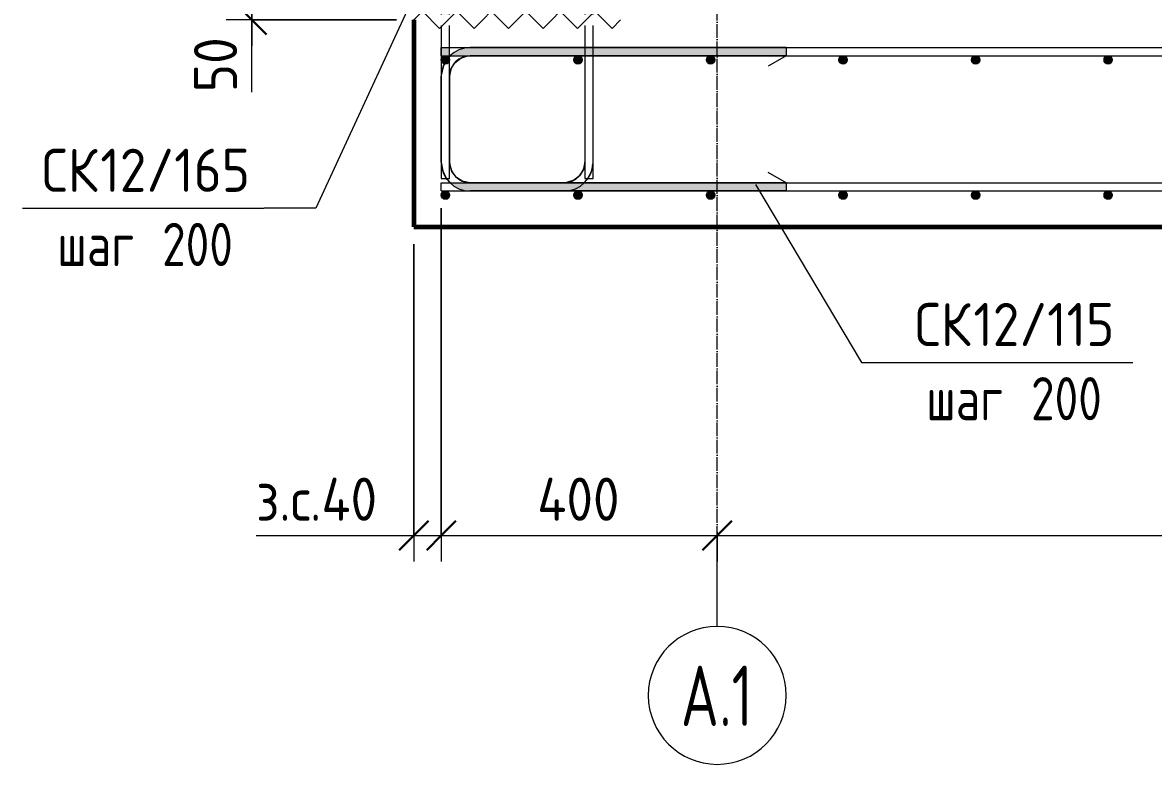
# Model space of a CAD drawing. Header units: millimetres. Extents: x 56549 to 83419, y -3049 to 32998.
# Drawn here: x 70091 to 71730, y -2779 to -1704 of the extents above; entities that cross this region are included whole.
import ezdxf

# ---------------------------------------------------------------- set-up
doc = ezdxf.new("R2010")
doc.units = ezdxf.units.MM
doc.linetypes.add('02 Штрихпунктирная _20 мм_', pattern=[25, 20, -2.5, 0, -2.5])
for name, color, linetype, lineweight in [('AA_Dim', 7, 'Continuous', 9), ('AA_Dim-25', 7, 'Continuous', 9), ('AA_Linii', 7, 'Continuous', 9), ('AA_Oformlenie', 7, 'Continuous', 9), ('AA_Vinoska', 7, 'Continuous', 9), ('KR_Armatura', 7, 'Continuous', 20), ('KR_Armatura_Tonkie', 7, 'Continuous', 20), ('KR_Fundament', 7, 'Continuous', 20), ('Оси', 7, 'Continuous', 9)]:
    doc.layers.add(name, color=color, linetype=linetype, lineweight=lineweight)
doc.styles.add('ISOCPEUR_4', font='isocpeur.TTF', dxfattribs={"width": 0.7, "height": 87.5})
doc.styles.add('ISOCPEUR_5', font='isocpeur.TTF', dxfattribs={"width": 0.9, "height": 62.5})
doc.styles.add('ISOCPEUR_6', font='isocpeur.TTF', dxfattribs={"width": 0.8, "height": 62.5})
doc.dimstyles.new('00_Точн_3_знака__прозр__2', dxfattribs={"dimscale": 304.8, "dimtxt": 62.672186, "dimasz": 0.139436, "dimexe": 0.123031, "dimexo": 0.082021, "dimgap": 0.008202, "dimtad": 1, "dimdec": 3, "dimrnd": 0.001, "dimdsep": 46, "dimtxsty": 'ISOCPEUR_5', "dimblk1": 'OBLIQUE', "dimblk2": 'OBLIQUE', "dimsah": 1, "dimcen": 0.09, "dimdle": 0.123031, "dimazin": 0, "dimtfac": 1, "dimtdec": 4, "dimtix": 1, "dimtmove": 1, "dimatfit": 3, "dimfxl": 1, "dimtvp": 1, "dimtolj": 1, "dimtzin": 0, "dimlwd": 18, "dimlwe": 18, "dimarcsym": 2})
doc.dimstyles.new('00_Точн_3_знака__прозр__3', dxfattribs={"dimscale": 304.8, "dimtxt": 62.672186, "dimasz": 0.139436, "dimexe": 0.123031, "dimexo": 0.082021, "dimgap": 0.008202, "dimtad": 1, "dimdec": 3, "dimrnd": 0.001, "dimdsep": 46, "dimtxsty": 'ISOCPEUR_5', "dimblk1": 'OBLIQUE', "dimblk2": 'OBLIQUE', "dimsah": 1, "dimcen": 0.09, "dimdle": 0.123031, "dimazin": 0, "dimtfac": 1, "dimtdec": 4, "dimtix": 1, "dimtmove": 0, "dimatfit": 3, "dimfxl": 1, "dimtvp": 1, "dimtolj": 1, "dimtzin": 0, "dimlwd": 18, "dimlwe": 18, "dimarcsym": 2})
doc.dimstyles.new('05_Округл_5мм__прозр_', dxfattribs={"dimscale": 304.8, "dimtxt": 62.672186, "dimasz": 0.139436, "dimexe": 0.123031, "dimexo": 0.082021, "dimgap": 0.008202, "dimtad": 1, "dimdec": 0, "dimrnd": 5, "dimdsep": 46, "dimtxsty": 'ISOCPEUR_5', "dimblk1": 'OBLIQUE', "dimblk2": 'OBLIQUE', "dimsah": 1, "dimcen": 0.09, "dimdle": 0.123031, "dimazin": 0, "dimtfac": 1, "dimtdec": 4, "dimtix": 1, "dimtmove": 1, "dimatfit": 3, "dimfxl": 1, "dimtvp": 1, "dimtolj": 1, "dimtzin": 0, "dimlwd": 18, "dimlwe": 18, "dimarcsym": 2})

# ---------------------------------------------------------------- blocks, each defined once
blk = doc.blocks.new('351_Ряд стержней П переменный шаг _НесАрм_РабПлоск_ - Тип 1-3764197-Сечение 4')
at = {"layer": 'KR_Armatura_Tonkie'}
for p, q in [((-31545, -1208), (-31545, -1369.7)), ((-31545, -1208), (-31545, -1369.7)), ((-31545, -1208), (-31533, -1208)), ((-31534, -1208), (-31544.8, -1208)), ((-31544.8, -1208), (-31534, -1208)), ((-31534, -1208), (-31544.8, -1208)), ((-31533.2, -1208), (-31533.8, -1208)), ((-31533.8, -1208), (-31533.2, -1208)), ((-31533.2, -1208), (-31533.8, -1208)), ((-31533, -1360.5), (-31533, -1208)), ((-31533, -1360.5), (-31533, -1208)), ((-31337, -1208), (-31337, -1259.6)), ((-31337, -1208), (-31337, -1259.6)), ((-31337, -1208), (-31325, -1208)), ((-31336.8, -1208), (-31325.2, -1208)), ((-31325.2, -1208), (-31336.8, -1208)), ((-31325.2, -1208), (-31336.8, -1208)), ((-31325, -1253.4), (-31325, -1208)), ((-31325, -1253.4), (-31325, -1208)), ((-31337, -1273), (-31337, -1369.7)), ((-31337, -1273), (-31337, -1369.7)), ((-31325, -1345.8), (-31325, -1267)), ((-31325, -1345.8), (-31325, -1267)), ((-31545, -1385.7), (-31545, -1419)), ((-31545, -1385.7), (-31545, -1419)), ((-31533, -1419), (-31533, -1389.6)), ((-31533, -1419), (-31533, -1389.6)), ((-31337, -1385.7), (-31337, -1419)), ((-31337, -1385.7), (-31337, -1419)), ((-31325, -1419), (-31325, -1385.7)), ((-31325, -1419), (-31325, -1385.7)), ((-31545, -1425), (-31545, -1435)), ((-31545, -1425), (-31545, -1435)), ((-31533, -1435), (-31533, -1425)), ((-31533, -1435), (-31533, -1425)), ((-31337, -1425), (-31337, -1435)), ((-31337, -1425), (-31337, -1435)), ((-31325, -1435), (-31325, -1425)), ((-31325, -1435), (-31325, -1425)), ((-31545, -1441), (-31545, -1639)), ((-31545, -1441), (-31545, -1639)), ((-31533, -1639), (-31533, -1441)), ((-31533, -1639), (-31533, -1441)), ((-31337, -1441), (-31337, -1639)), ((-31337, -1441), (-31337, -1639)), ((-31325, -1639), (-31325, -1441)), ((-31325, -1639), (-31325, -1441)), ((-31545, -1645), (-31545, -1655)), ((-31545, -1645), (-31545, -1655)), ((-31533, -1655), (-31533, -1645)), ((-31533, -1655), (-31533, -1645)), ((-31337, -1645), (-31337, -1655)), ((-31337, -1645), (-31337, -1655)), ((-31325, -1655), (-31325, -1645)), ((-31325, -1655), (-31325, -1645)), ((-31545, -1661), (-31545, -1692)), ((-31545, -1661), (-31545, -1692)), ((-31533, -1692), (-31533, -1661)), ((-31533, -1692), (-31533, -1661)), ((-31337, -1661), (-31337, -1692)), ((-31337, -1661), (-31337, -1692)), ((-31325, -1692), (-31325, -1661)), ((-31325, -1692), (-31325, -1661)), ((-31545, -1708), (-31545, -1906)), ((-31545, -1708), (-31545, -1906)), ((-31533, -1740), (-31533, -1708)), ((-31533, -1740), (-31533, -1708)), ((-31337, -1708), (-31337, -1740)), ((-31337, -1708), (-31337, -1740)), ((-31325, -1740), (-31325, -1708)), ((-31325, -1740), (-31325, -1708)), ((-31533, -1752.7), (-31533, -1752)), ((-31533, -1752.7), (-31533, -1752)), ((-31337, -1752), (-31337, -1906)), ((-31337, -1752), (-31337, -1906)), ((-31325, -1906), (-31325, -1752)), ((-31325, -1906), (-31325, -1752)), ((-31533, -1906), (-31533, -1782)), ((-31533, -1906), (-31533, -1782)), ((-31530, -1918.5), (-31532.3, -1911)), ((-31530, -1918.5), (-31532.3, -1911)), ((-31339.8, -1918), (-31343.7, -1924.5)), ((-31337, -1906), (-31338.7, -1915.5)), ((-31523.4, -1927.9), (-31529.3, -1920.3)), ((-31523.4, -1927.9), (-31529.3, -1920.3)), ((-31515, -1933.2), (-31521.5, -1929.3)), ((-31515, -1933.2), (-31521.5, -1929.3)), ((-31503, -1936), (-31512.5, -1934.3)), ((-31503, -1936), (-31512.5, -1934.3)), ((-31354.5, -1933), (-31362, -1935.3)), ((-31345.1, -1926.4), (-31352.7, -1932.3)), ((-31367, -1936), (-31503, -1936)), ((-31367, -1936), (-31503, -1936)), ((-31503, -1948), (-31367, -1948)), ((-31503, -1948), (-31367, -1948))]:
    blk.add_line(p, q, dxfattribs=at)
at = {"layer": 'KR_Armatura_Tonkie', "lineweight": 35}
for p, q in [((-31533, -1208), (-31518, -1234)), ((-31533, -1208), (-31518, -1234)), ((-31337, -1208), (-31352, -1234)), ((-31337, -1208), (-31352, -1234))]:
    blk.add_line(p, q, dxfattribs=at)
at = {"layer": 'KR_Armatura_Tonkie', "flags": 128}
for points in [[(-31543.2, -1917.8), (-31543, -1918.7), (-31541.7, -1921.4)], [(-31543.2, -1917.8), (-31543, -1918.7), (-31541.7, -1921.4)], [(-31337, -1906), (-31339, -1916.7), (-31344.6, -1925.9), (-31353.1, -1932.6), (-31363.5, -1935.8), (-31367, -1936)], [(-31338.3, -1936), (-31333.6, -1931.4), (-31327.5, -1920.1), (-31325, -1907.5), (-31325, -1906)], [(-31325.6, -1910.4), (-31325, -1907.5), (-31325, -1906)], [(-31538.1, -1928.7), (-31537.3, -1930.2), (-31535.3, -1932.3)], [(-31538.1, -1928.7), (-31537.3, -1930.2), (-31535.3, -1932.3)], [(-31335.3, -1933.1), (-31333.6, -1931.4), (-31332.5, -1929.4)], [(-31328.9, -1922.7), (-31327.5, -1920.1), (-31327.2, -1918.6)]]:
    blk.add_lwpolyline(points, dxfattribs=at)
blk = doc.blocks.new('350_Стержень П торец СК-СГ _НесАрм_РабПлоск_ - 350_Стержень П торец СК-СГ _НесАрм_РабПлоск_-3742788-Сечение 4')
at = {"layer": 'KR_Armatura_Tonkie'}
for p, q in [((-31515.5, -1755), (-31508, -1752.7)), ((-31337, -1740), (-31503, -1740)), ((-31503, -1752), (-31337, -1752)), ((-31045, -1740), (-31324.7, -1740)), ((-31324.7, -1752), (-31045, -1752)), ((-31045, -1752), (-31071, -1767)), ((-31530.2, -1770), (-31526.3, -1763.5)), ((-31524.9, -1761.6), (-31517.3, -1755.7)), ((-31545, -1782), (-31545, -1906)), ((-31533, -1782), (-31531.3, -1772.5)), ((-31533, -1906), (-31533, -1782)), ((-31530, -1918.5), (-31532.3, -1911)), ((-31523.4, -1927.9), (-31529.3, -1920.3)), ((-31515, -1933.2), (-31521.5, -1929.3)), ((-31503, -1936), (-31512.5, -1934.3)), ((-31045, -1936), (-31071, -1921)), ((-31367, -1936), (-31503, -1936)), ((-31503, -1948), (-31045, -1948)), ((-31045, -1936), (-31337.7, -1936))]:
    blk.add_line(p, q, dxfattribs=at)
at = {"layer": 'KR_Armatura_Tonkie', "flags": 128}
for points in [[(-31543.2, -1917.8), (-31543, -1918.7), (-31541.7, -1921.4)], [(-31538.1, -1928.7), (-31537.3, -1930.2), (-31535.3, -1932.3)]]:
    blk.add_lwpolyline(points, dxfattribs=at)
blk = doc.blocks.new('350_Стержень П торец СК-СГ _НесАрм_РабПлоск_ - 350_Стержень П торец СК-СГ _НесАрм_РабПлоск_-V8-Сечение 4')
at = {"layer": 'KR_Armatura_Tonkie'}
for p, q in [((-31045, -1740), (-31503, -1740)), ((-31503, -1752), (-31045, -1752)), ((-31045, -1752), (-31071, -1767)), ((-31545, -1782), (-31545, -1906)), ((-31533, -1906), (-31533, -1782)), ((-31045, -1936), (-31071, -1921)), ((-31045, -1936), (-31503, -1936)), ((-31503, -1948), (-31045, -1948))]:
    blk.add_line(p, q, dxfattribs=at)
at = {"layer": 'KR_Armatura_Tonkie', "flags": 128}
for points in [[(-31531.7, -1752), (-31536.4, -1756.6), (-31542.5, -1767.9), (-31545, -1780.5), (-31545, -1782)], [(-31533, -1782), (-31531, -1771.3), (-31525.4, -1762.1), (-31516.9, -1755.4), (-31506.5, -1752.2), (-31503, -1752)], [(-31545, -1906), (-31543, -1918.7), (-31537.3, -1930.2), (-31531.7, -1936)], [(-31503, -1936), (-31513.7, -1934), (-31522.9, -1928.4), (-31529.6, -1919.9), (-31532.8, -1909.5), (-31533, -1906)]]:
    blk.add_lwpolyline(points, dxfattribs=at)
blk = doc.blocks.new('Последовательность узлов - 3мм масшт20 маскировка-V12-Сечение 4')
at = {"layer": 'AA_Oformlenie'}
for p, q in [((-31585, -1700), (-31572.5, -1687.5)), ((-31547.5, -1712.5), (-31572.5, -1687.5)), ((-31535, -1700), (-31522.5, -1687.5)), ((-31497.5, -1712.5), (-31522.5, -1687.5)), ((-31485, -1700), (-31472.5, -1687.5)), ((-31447.5, -1712.5), (-31472.5, -1687.5)), ((-31435, -1700), (-31422.5, -1687.5)), ((-31397.5, -1712.5), (-31422.5, -1687.5)), ((-31385, -1700), (-31372.5, -1687.5)), ((-31347.5, -1712.5), (-31372.5, -1687.5)), ((-31335, -1700), (-31322.5, -1687.5)), ((-31297.5, -1712.5), (-31322.5, -1687.5)), ((-31535, -1700), (-31547.5, -1712.5)), ((-31485, -1700), (-31497.5, -1712.5)), ((-31435, -1700), (-31447.5, -1712.5)), ((-31385, -1700), (-31397.5, -1712.5)), ((-31335, -1700), (-31347.5, -1712.5)), ((-31285, -1700), (-31297.5, -1712.5))]:
    blk.add_line(p, q, dxfattribs=at)
blk = doc.blocks.new('Ось сетки - d_4мм-2765513-Сечение 4')
at = {"layer": 'Оси'}
for start, end in [(0, 180), (0, 180), (180, 360), (180, 360)]:
    blk.add_arc((-31145, -2678.9), 100, start, end, dxfattribs=at)
blk = doc.blocks.new('DIMBLOCK53-Сечение 4')
at = {"layer": 'AA_Dim-25', "lineweight": 30}
for p, q in [((70423.4, -1650), (70402.2, -1628.7)), ((70423.4, -1650), (70444.7, -1671.2)), ((70423.4, -1700), (70402.2, -1678.7)), ((70423.4, -1700), (70444.7, -1721.2))]:
    blk.add_line(p, q, dxfattribs=at)
at = {"layer": 'AA_Dim-25', "lineweight": 18}
for p, q in [((70663, -1650), (70385.9, -1650)), ((70423.4, -1650), (70423.4, -1737.5)), ((70423.4, -1650), (70663, -1650)), ((70423.4, -1701.7), (70423.4, -1675)), ((70633, -1700), (70385.9, -1700)), ((70423.4, -1700), (70633, -1700)), ((70423.4, -1804.8), (70423.4, -1701.7))]:
    blk.add_line(p, q, dxfattribs=at)
at = {"layer": 'AA_Dim-25', "color": 0, "lineweight": 18, "insert": (70339.5, -1804.8), "char_height": 62.5, "width": 93.654, "attachment_point": 1, "rotation": 90, "line_spacing_factor": 1.135194, "style": 'ISOCPEUR_5'}
blk.add_mtext('50', dxfattribs=at)
blk = doc.blocks.new('_Oblique')
at = {"color": 0, "linetype": 'ByBlock', "lineweight": -2}
blk.add_line((-0.5, -0.5), (0.5, 0.5), dxfattribs=at)
blk = doc.blocks.new('042_М_Арматуры - Диам длина поз _ Шаг-2260295-Сечение 4')
at = {"layer": 'AA_Vinoska'}
blk.add_line((-31828.8, -805.2), (-31478.8, -805.2), dxfattribs=at)
blk = doc.blocks.new('DIMBLOCK63-Сечение 4')
at = {"layer": 'AA_Dim-25', "lineweight": 18}
for p, q in [((70698, -1973), (70698, -2484.9)), ((70698, -2447.4), (70698, -1973)), ((70658, -2025), (70658, -2484.9)), ((70658, -2447.4), (70658, -2025)), ((70429.5, -2447.4), (70639, -2447.4)), ((70620.5, -2447.4), (70698, -2447.4)), ((70639, -2447.4), (70678, -2447.4))]:
    blk.add_line(p, q, dxfattribs=at)
at = {"layer": 'AA_Dim-25', "lineweight": 30}
for p, q in [((70658, -2447.4), (70679.3, -2426.1)), ((70698, -2447.4), (70719.3, -2426.1)), ((70658, -2447.4), (70636.8, -2468.6)), ((70698, -2447.4), (70676.8, -2468.6))]:
    blk.add_line(p, q, dxfattribs=at)
at = {"layer": 'AA_Dim-25', "color": 0, "lineweight": 18, "insert": (70429.5, -2363.4), "char_height": 62.5, "width": 221.363, "attachment_point": 1, "line_spacing_factor": 1.135194, "style": 'ISOCPEUR_5'}
blk.add_mtext('з.с.40', dxfattribs=at)
blk = doc.blocks.new('DIMBLOCK64-Сечение 4')
at = {"layer": 'AA_Dim-25', "lineweight": 18}
for p, q in [((70698, -1973), (70698, -2484.9)), ((70698, -2447.4), (70698, -1973)), ((71098, -2442.3), (71098, -2484.9)), ((71098, -2447.4), (71098, -2442.3)), ((70698, -2447.4), (71098, -2447.4))]:
    blk.add_line(p, q, dxfattribs=at)
at = {"layer": 'AA_Dim-25', "lineweight": 30}
for p, q in [((70698, -2447.4), (70719.3, -2426.1)), ((71098, -2447.4), (71119.3, -2426.1)), ((70698, -2447.4), (70676.8, -2468.6)), ((71098, -2447.4), (71076.8, -2468.6))]:
    blk.add_line(p, q, dxfattribs=at)
at = {"layer": 'AA_Dim-25', "color": 0, "lineweight": 18, "insert": (70837.1, -2363.4), "char_height": 62.5, "width": 146.156, "attachment_point": 1, "line_spacing_factor": 1.135194, "style": 'ISOCPEUR_5'}
blk.add_mtext('400', dxfattribs=at)
blk = doc.blocks.new('DIMBLOCK65-Сечение 4')
at = {"layer": 'AA_Dim-25', "lineweight": 18}
for p, q in [((74553, -1973), (74553, -2484.9)), ((74553, -2447.4), (74553, -1973)), ((71098, -2442.3), (71098, -2484.9)), ((71098, -2447.4), (71098, -2442.3)), ((71098, -2447.4), (74553, -2447.4))]:
    blk.add_line(p, q, dxfattribs=at)
at = {"layer": 'AA_Dim-25', "lineweight": 30}
for p, q in [((71098, -2447.4), (71119.3, -2426.1)), ((74553, -2447.4), (74574.3, -2426.1)), ((71098, -2447.4), (71076.8, -2468.6)), ((74553, -2447.4), (74531.8, -2468.6))]:
    blk.add_line(p, q, dxfattribs=at)
at = {"layer": 'AA_Dim-25', "color": 0, "lineweight": 18, "insert": (72745.1, -2363.4), "char_height": 62.5, "width": 192.983, "attachment_point": 1, "line_spacing_factor": 1.135194, "style": 'ISOCPEUR_5'}
blk.add_mtext('3455', dxfattribs=at)

msp = doc.modelspace()

# ---------------------------------------------------------------- hatches: boundary and pattern name
at = {"layer": 'AA_Oformlenie'}
h = msp.add_hatch(color=250, dxfattribs=at)
h.paths.add_polyline_path([(70865.9557, -1948), (70877.7702, -1947.7956), (70887.8432, -1946.2426), (70897.6443, -1942), (70905.4637, -1936), (70710.638, -1936.0906), (70719.3365, -1942.604), (70729.3103, -1946.629), (70740.0356, -1948), (70848.5113, -1948)])
h.paths.add_polyline_path([(70709.2317, -1752), (70710.0356, -1752), (70709.8311, -1740), (70698.0356, -1740), (70698.24, -1752), (70708.9564, -1752)])
h.paths.add_polyline_path([(70910.4827, -1752), (70918.0356, -1751.7956), (70917.8311, -1740), (70906.0356, -1740.2044), (70906.24, -1752), (70909.3548, -1752)])
h.paths.add_polyline_path([(70702.9588, -1692), (70710.0356, -1692), (70709.8311, -1661), (70698.0356, -1661), (70698.24, -1692), (70702.4827, -1692)])
h.paths.add_polyline_path([(70906.0982, -1692), (70918.0356, -1692), (70917.8311, -1661), (70906.0356, -1661), (70906.0356, -1692)])
h.paths.add_polyline_path([(70906.0356, -1655), (70918.0356, -1655), (70917.8311, -1645), (70906.0356, -1645), (70906.0356, -1649.476)])
h.paths.add_polyline_path([(70708.9564, -1655), (70710.0356, -1655), (70709.8311, -1645), (70698.0356, -1645), (70698.24, -1655), (70708.6211, -1655)])
h.paths.add_polyline_path([(70704.0356, -1639), (70710.0356, -1639), (70709.8311, -1441), (70698.0356, -1441), (70698.24, -1639), (70703.0767, -1639)])
h.paths.add_polyline_path([(70910.6258, -1639), (70918.0356, -1639), (70917.8311, -1441), (70906.0356, -1441), (70906.24, -1639), (70910.4827, -1639)])
h.paths.add_polyline_path([(70909.0356, -1435), (70918.0356, -1435), (70917.8311, -1425), (70906.0356, -1425), (70906.24, -1435), (70908.6314, -1435)])
h.paths.add_polyline_path([(70707.8741, -1435), (70710.0356, -1435), (70709.8311, -1425), (70698.0356, -1425), (70698.24, -1435), (70707.0356, -1435)])
h.paths.add_polyline_path([(70698.0356, -1419), (70710.0356, -1419), (70709.8311, -1385.7051), (70698.4642, -1385.7051), (70698.0356, -1390.72), (70698.0356, -1418.4355)])
h.paths.add_polyline_path([(70906.0356, -1419), (70918.0356, -1419), (70917.8311, -1385.7051), (70906.0356, -1385.7051), (70906.0356, -1418.4355)])
h.paths.add_polyline_path([(70704.0356, -1369.7051), (70710.0356, -1369.7051), (70709.8311, -1360.7431), (70706.5414, -1364.3559), (70703.2354, -1369.7051), (70703.6758, -1369.7051)])
h.paths.add_polyline_path([(70906.6092, -1369.7051), (70918.0356, -1369.7051), (70917.8311, -1346.0477), (70914.7426, -1349.335), (70910.0628, -1356.9384), (70907.0548, -1365.6969), (70906.7013, -1368.8773)])
h.paths.add_polyline_path([(70906.0356, -1273.0197), (70918.0356, -1267.0197), (70917.7919, -1253.7252), (70906.0356, -1259.6033), (70906.0356, -1272.3041)])
h = msp.add_hatch(color=250, dxfattribs=at)
h.paths.add_polyline_path([(70887.0406, -1948), (71198.0356, -1947.7956), (71198.0356, -1936), (70905.1972, -1936.2044), (70897.1264, -1942.3974), (70887.0406, -1946.5751), (70876.2172, -1948), (70883.4, -1948)])
h.paths.add_polyline_path([(70739.7241, -1948), (70728.8102, -1946.5281), (70718.768, -1942.329), (70719.4391, -1942.6827), (70729.3598, -1946.6495), (70739.6178, -1948)])
h.paths.add_polyline_path([(70710.9756, -1752), (70906.0356, -1751.7956), (70906.0356, -1740), (70738.2804, -1740.2052), (70728.1562, -1741.7821), (70718.7478, -1745.7461), (70710.878, -1752)])
h.paths.add_polyline_path([(70918.2887, -1752), (71198.0356, -1751.7956), (71198.0356, -1740), (70918.0356, -1740.2044), (70918.0356, -1752)])
at = {"layer": 'KR_Armatura'}
h = msp.add_hatch(color=256, dxfattribs=at)
edge = h.paths.add_edge_path()
edge.add_arc((70704.0356, -1758), 6, 0, 360)
for points in [[(70707.0356, -1763.1962), (70710.0356, -1758), (70707.0356, -1752.8038), (70701.0356, -1752.8038), (70698.0356, -1758), (70701.0356, -1763.1962)], [(70899.1856, -1763.1962), (70902.1856, -1758), (70899.1856, -1752.8038), (70893.1856, -1752.8038), (70890.1856, -1758), (70893.1856, -1763.1962)], [(71091.3356, -1763.1962), (71094.3356, -1758), (71091.3356, -1752.8038), (71085.3356, -1752.8038), (71082.3356, -1758), (71085.3356, -1763.1962)], [(71277.4856, -1763.1962), (71283.4856, -1763.1962), (71286.4856, -1758), (71283.4856, -1752.8038), (71277.4856, -1752.8038), (71274.4856, -1758)], [(71469.6356, -1763.1962), (71475.6356, -1763.1962), (71478.6356, -1758), (71475.6356, -1752.8038), (71469.6356, -1752.8038), (71466.6356, -1758)], [(71661.7856, -1763.1962), (71667.7856, -1763.1962), (71670.7856, -1758), (71667.7856, -1752.8038), (71661.7856, -1752.8038), (71658.7856, -1758)], [(70707.0356, -1959.1962), (70710.0356, -1954), (70707.0356, -1948.8038), (70701.0356, -1948.8038), (70698.0356, -1954), (70701.0356, -1959.1962)], [(70899.1856, -1959.1962), (70902.1856, -1954), (70899.1856, -1948.8038), (70893.1856, -1948.8038), (70890.1856, -1954), (70893.1856, -1959.1962)], [(71091.3356, -1959.1962), (71094.3356, -1954), (71091.3356, -1948.8038), (71085.3356, -1948.8038), (71082.3356, -1954), (71085.3356, -1959.1962)], [(71283.4856, -1959.1962), (71286.4856, -1954), (71283.4856, -1948.8038), (71277.4856, -1948.8038), (71274.4856, -1954), (71277.4856, -1959.1962)], [(71475.6356, -1959.1962), (71478.6356, -1954), (71475.6356, -1948.8038), (71469.6356, -1948.8038), (71466.6356, -1954), (71469.6356, -1959.1962)], [(71667.7856, -1959.1962), (71670.7856, -1954), (71667.7856, -1948.8038), (71661.7856, -1948.8038), (71658.7856, -1954), (71661.7856, -1959.1962)]]:
    msp.add_hatch(color=256, dxfattribs=at).paths.add_polyline_path(points)
h = msp.add_hatch(color=256, dxfattribs=at)
edge = h.paths.add_edge_path()
edge.add_arc((70896.1856, -1758), 6, 0, 360)
h = msp.add_hatch(color=256, dxfattribs=at)
edge = h.paths.add_edge_path()
edge.add_arc((71088.3356, -1758), 6, 0, 360)
h = msp.add_hatch(color=256, dxfattribs=at)
edge = h.paths.add_edge_path()
edge.add_arc((71280.4856, -1758), 6, 0, 360)
h = msp.add_hatch(color=256, dxfattribs=at)
edge = h.paths.add_edge_path()
edge.add_arc((71472.6356, -1758), 6, 0, 360)
h = msp.add_hatch(color=256, dxfattribs=at)
edge = h.paths.add_edge_path()
edge.add_arc((71664.7856, -1758), 6, 0, 360)
h = msp.add_hatch(color=256, dxfattribs=at)
edge = h.paths.add_edge_path()
edge.add_arc((70704.0356, -1954), 6, 0, 360)
h = msp.add_hatch(color=256, dxfattribs=at)
edge = h.paths.add_edge_path()
edge.add_arc((70896.1856, -1954), 6, 0, 360)
h = msp.add_hatch(color=256, dxfattribs=at)
edge = h.paths.add_edge_path()
edge.add_arc((71088.3356, -1954), 6, 0, 360)
h = msp.add_hatch(color=256, dxfattribs=at)
edge = h.paths.add_edge_path()
edge.add_arc((71280.4856, -1954), 6, 0, 360)
h = msp.add_hatch(color=256, dxfattribs=at)
edge = h.paths.add_edge_path()
edge.add_arc((71472.6356, -1954), 6, 0, 360)
h = msp.add_hatch(color=256, dxfattribs=at)
edge = h.paths.add_edge_path()
edge.add_arc((71664.7856, -1954), 6, 0, 360)

# ---------------------------------------------------------------- linework, layer by layer
at = {"layer": 'AA_Linii'}
for p, q in [((70698.0356, -1708), (70698.0356, -1906.3115)), ((70698.0356, -1708), (70698.0356, -1930)), ((70710.0356, -1906), (70710.0356, -1708)), ((70710.0356, -1930), (70710.0356, -1708)), ((70906.0356, -1708), (70906.0356, -1906)), ((70906.0356, -1708), (70906.0356, -1930)), ((70918.0356, -1906.1817), (70918.0356, -1708)), ((70918.0356, -1930), (70918.0356, -1708)), ((70739.8393, -1740), (71198.0356, -1740)), ((71198.0356, -1752), (70740.0356, -1752)), ((71198.0356, -1740), (71198.0356, -1752)), ((70698.0356, -1906.4178), (70698.0356, -1781.8037)), ((70710.0356, -1782), (70710.0356, -1906)), ((70698.0356, -1930), (70710.0356, -1930)), ((70906.0356, -1930), (70918.0356, -1930)), ((71198.0356, -1948), (70739.6178, -1948)), ((70739.7241, -1948), (70876.2172, -1948)), ((70876.0356, -1936), (70740.0356, -1936)), ((70740.0356, -1936), (71198.0356, -1936)), ((71198.0356, -1936), (71198.0356, -1948))]:
    msp.add_line(p, q, dxfattribs=at)
for centre, radius, start, end in [((70739.8393, -1781.8037), 41.8037, 90, 180), ((70740.0356, -1782), 30, 90, 180), ((70739.7241, -1906.3115), 41.6885, 180, 270), ((70739.6178, -1906.4178), 41.5822, 180, 270), ((70740.0356, -1906), 30, 180, 270), ((70740.0356, -1906), 30, 180, 270), ((70876.0356, -1906), 30, 270, 360), ((70876.2172, -1906.1817), 41.8183, 270, 0)]:
    msp.add_arc(centre, radius, start, end, dxfattribs=at)
at = {"layer": 'AA_Vinoska'}
for p, q in [((70701.1866, -1571.8553), (70516.1805, -1972.9894)), ((71153.7423, -1938.7542), (71307.248, -2196.4801)), ((70516.1805, -1972.9894), (70441.0012, -1972.9894)), ((71307.248, -2196.4801), (71350.7187, -2196.4801))]:
    msp.add_line(p, q, dxfattribs=at)
at = {"layer": 'KR_Armatura'}
for p, q in [((70701.0356, -1752.8038), (70698.0356, -1758)), ((70707.0356, -1752.8038), (70701.0356, -1752.8038)), ((70710.0356, -1758), (70707.0356, -1752.8038)), ((70893.1856, -1752.8038), (70890.1856, -1758)), ((70899.1856, -1752.8038), (70893.1856, -1752.8038)), ((70902.1856, -1758), (70899.1856, -1752.8038)), ((71085.3356, -1752.8038), (71082.3356, -1758)), ((71091.3356, -1752.8038), (71085.3356, -1752.8038)), ((71094.3356, -1758), (71091.3356, -1752.8038)), ((71277.4856, -1752.8038), (71274.4856, -1758)), ((71283.4856, -1752.8038), (71277.4856, -1752.8038)), ((71286.4856, -1758), (71283.4856, -1752.8038)), ((71469.6356, -1752.8038), (71466.6356, -1758)), ((71475.6356, -1752.8038), (71469.6356, -1752.8038)), ((71478.6356, -1758), (71475.6356, -1752.8038)), ((71661.7856, -1752.8038), (71658.7856, -1758)), ((71667.7856, -1752.8038), (71661.7856, -1752.8038)), ((71670.7856, -1758), (71667.7856, -1752.8038)), ((70698.0356, -1758), (70701.0356, -1763.1962)), ((70701.0356, -1763.1962), (70707.0356, -1763.1962)), ((70707.0356, -1763.1962), (70710.0356, -1758)), ((70890.1856, -1758), (70893.1856, -1763.1962)), ((70893.1856, -1763.1962), (70899.1856, -1763.1962)), ((70899.1856, -1763.1962), (70902.1856, -1758)), ((71082.3356, -1758), (71085.3356, -1763.1962)), ((71085.3356, -1763.1962), (71091.3356, -1763.1962)), ((71091.3356, -1763.1962), (71094.3356, -1758)), ((71274.4856, -1758), (71277.4856, -1763.1962)), ((71277.4856, -1763.1962), (71283.4856, -1763.1962)), ((71283.4856, -1763.1962), (71286.4856, -1758)), ((71466.6356, -1758), (71469.6356, -1763.1962)), ((71469.6356, -1763.1962), (71475.6356, -1763.1962)), ((71475.6356, -1763.1962), (71478.6356, -1758)), ((71658.7856, -1758), (71661.7856, -1763.1962)), ((71661.7856, -1763.1962), (71667.7856, -1763.1962)), ((71667.7856, -1763.1962), (71670.7856, -1758)), ((70701.0356, -1948.8038), (70698.0356, -1954)), ((70707.0356, -1948.8038), (70701.0356, -1948.8038)), ((70710.0356, -1954), (70707.0356, -1948.8038)), ((70893.1856, -1948.8038), (70890.1856, -1954)), ((70899.1856, -1948.8038), (70893.1856, -1948.8038)), ((70902.1856, -1954), (70899.1856, -1948.8038)), ((71085.3356, -1948.8038), (71082.3356, -1954)), ((71091.3356, -1948.8038), (71085.3356, -1948.8038)), ((71094.3356, -1954), (71091.3356, -1948.8038)), ((71277.4856, -1948.8038), (71274.4856, -1954)), ((71283.4856, -1948.8038), (71277.4856, -1948.8038)), ((71286.4856, -1954), (71283.4856, -1948.8038)), ((71469.6356, -1948.8038), (71466.6356, -1954)), ((71475.6356, -1948.8038), (71469.6356, -1948.8038)), ((71478.6356, -1954), (71475.6356, -1948.8038)), ((71661.7856, -1948.8038), (71658.7856, -1954)), ((71667.7856, -1948.8038), (71661.7856, -1948.8038)), ((71670.7856, -1954), (71667.7856, -1948.8038)), ((70698.0356, -1954), (70701.0356, -1959.1962)), ((70701.0356, -1959.1962), (70707.0356, -1959.1962)), ((70707.0356, -1959.1962), (70710.0356, -1954)), ((70890.1856, -1954), (70893.1856, -1959.1962)), ((70893.1856, -1959.1962), (70899.1856, -1959.1962)), ((70899.1856, -1959.1962), (70902.1856, -1954)), ((71082.3356, -1954), (71085.3356, -1959.1962)), ((71085.3356, -1959.1962), (71091.3356, -1959.1962)), ((71091.3356, -1959.1962), (71094.3356, -1954)), ((71274.4856, -1954), (71277.4856, -1959.1962)), ((71277.4856, -1959.1962), (71283.4856, -1959.1962)), ((71283.4856, -1959.1962), (71286.4856, -1954)), ((71466.6356, -1954), (71469.6356, -1959.1962)), ((71469.6356, -1959.1962), (71475.6356, -1959.1962)), ((71475.6356, -1959.1962), (71478.6356, -1954)), ((71658.7856, -1954), (71661.7856, -1959.1962)), ((71661.7856, -1959.1962), (71667.7856, -1959.1962)), ((71667.7856, -1959.1962), (71670.7856, -1954))]:
    msp.add_line(p, q, dxfattribs=at)
for centre in [(70704.0356, -1758), (70896.1856, -1758), (71088.3356, -1758), (71280.4856, -1758), (71472.6356, -1758), (71664.7856, -1758), (70704.0356, -1954), (70896.1856, -1954), (71088.3356, -1954), (71280.4856, -1954), (71472.6356, -1954), (71664.7856, -1954)]:
    msp.add_circle(centre, 6, dxfattribs=at)
at = {"layer": 'KR_Armatura_Tonkie'}
for p, q in [((70698.0356, -1740), (74553.0356, -1740)), ((70698.0356, -1752), (70698.0356, -1740)), ((70698.0356, -1752), (74553.0356, -1752)), ((70698.0356, -1936), (74553.0356, -1936)), ((70698.0356, -1948), (70698.0356, -1936)), ((70698.0356, -1948), (74553.0356, -1948))]:
    msp.add_line(p, q, dxfattribs=at)
at = {"layer": 'KR_Fundament', "lineweight": 60}
for p, q in [((70658.0356, -1700), (70658.0356, -2000)), ((70658.0356, -2000), (74593.0356, -2000))]:
    msp.add_line(p, q, dxfattribs=at)
at = {"layer": 'Оси', "linetype": '02 Штрихпунктирная _20 мм_'}
msp.add_line((71098.0356, -2453.9405), (71098.0356, -701.3985), dxfattribs=at)
at = {"layer": 'Оси'}
msp.add_line((71098.0356, -2578.9405), (71098.0356, -2453.9405), dxfattribs=at)

# ---------------------------------------------------------------- block references
at = {"layer": 'AA_Oformlenie'}
msp.add_blockref('Последовательность узлов - 3мм масшт20 маскировка-V12-Сечение 4', (102243.0356, 0), dxfattribs=at)
at = {"layer": 'AA_Vinoska'}
for p in [(101919.7566, -1167.7761), (103179.4741, -1391.2668)]:
    msp.add_blockref('042_М_Арматуры - Диам длина поз _ Шаг-2260295-Сечение 4', p, dxfattribs=at)
at = {"layer": 'KR_Armatura_Tonkie'}
for name in ['351_Ряд стержней П переменный шаг _НесАрм_РабПлоск_ - Тип 1-3764197-Сечение 4', '350_Стержень П торец СК-СГ _НесАрм_РабПлоск_ - 350_Стержень П торец СК-СГ _НесАрм_РабПлоск_-3742788-Сечение 4', '350_Стержень П торец СК-СГ _НесАрм_РабПлоск_ - 350_Стержень П торец СК-СГ _НесАрм_РабПлоск_-3742788-Сечение 4', '350_Стержень П торец СК-СГ _НесАрм_РабПлоск_ - 350_Стержень П торец СК-СГ _НесАрм_РабПлоск_-V8-Сечение 4']:
    msp.add_blockref(name, (102243.0356, 0), dxfattribs=at)
at = {"layer": 'Оси'}
msp.add_blockref('Ось сетки - d_4мм-2765513-Сечение 4', (102243.0356, 0), dxfattribs=at)

# ---------------------------------------------------------------- texts
at = {"layer": 'AA_Vinoska', "char_height": 62.5, "attachment_point": 1}
for s, insert, width, style in [('СК', (70118.8672, -1886.7332), 102.816422, 'ISOCPEUR_5'), ('12/165', (70203.6992, -1886.7332), 263.354344, 'ISOCPEUR_5'), (' 200', (70261.4276, -1994.2095), 166.751, 'ISOCPEUR_6'), ('шаг', (70141.0422, -1994.2095), 145.907125, 'ISOCPEUR_6'), ('СК', (71384.5472, -2110.2239), 102.816422, 'ISOCPEUR_5'), ('12/115', (71469.3792, -2110.2239), 248.923969, 'ISOCPEUR_5'), (' 200', (71521.1451, -2217.7002), 166.751, 'ISOCPEUR_6'), ('шаг', (71400.7597, -2217.7002), 145.907125, 'ISOCPEUR_6')]:
    msp.add_mtext(s, dxfattribs=dict(at, insert=insert, width=width, style=style))
at = {"layer": 'Оси', "char_height": 87.5, "attachment_point": 1, "style": 'ISOCPEUR_4'}
for s, insert, width in [('\\fISOCPEUR|b0|i0|c204|p34|;\\W.7;А', (71045.3279, -2635.8254), 67.34175), ('.1', (71100.8904, -2635.8254), 60.326984)]:
    msp.add_mtext(s, dxfattribs=dict(at, insert=insert, width=width))

# ---------------------------------------------------------------- dimensions: what is measured, and where the dimension line sits
at = {"layer": 'AA_Dim', "lineweight": 18}
dim = msp.add_linear_dim(base=(70423.4154, -1700), p1=(70688.0356, -1650), p2=(70658.0356, -1700), angle=90, dimstyle='05_Округл_5мм__прозр_', override={"dimpost": '<>', "dimfxl": 58.309519}, dxfattribs=at)
dim.commit()
dim.dimension.update_dxf_attribs({"geometry": 'DIMBLOCK53-Сечение 4', "text_midpoint": (70381.1622, -1757.9411), "dimtype": 160, "text_rotation": 90})
dim = msp.add_linear_dim(base=(70698.0356, -2447.3627), p1=(70658.0356, -2000), p2=(70698.0356, -1948), dimstyle='00_Точн_3_знака__прозр__2', override={"dimpost": 'з.с.<>', "dimfxl": 65.604878}, dxfattribs=at)
dim.commit()
dim.dimension.update_dxf_attribs({"geometry": 'DIMBLOCK63-Сечение 4', "text_midpoint": (70540.1863, -2405.1095), "dimtype": 160})
for base, p1, p2, override, picture, middle in [((71098.0356, -2447.3627), (70698.0356, -1948), (71098.0356, -2417.3107), {"dimpost": '<>', "dimfxl": 616.646172}, 'DIMBLOCK64-Сечение 4', (70898.0356, -2413.6127)), ((74553.0356, -2447.3627), (71098.0356, -2417.3107), (74553.0356, -1948), {"dimpost": '<>', "dimfxl": 3486.728768}, 'DIMBLOCK65-Сечение 4', (72825.5356, -2413.6127))]:
    dim = msp.add_linear_dim(base=base, p1=p1, p2=p2, dimstyle='00_Точн_3_знака__прозр__3', override=override, dxfattribs=at)
    dim.commit()
    dim.dimension.update_dxf_attribs({"geometry": picture, "text_midpoint": middle})

doc.saveas('drawing.dxf')
